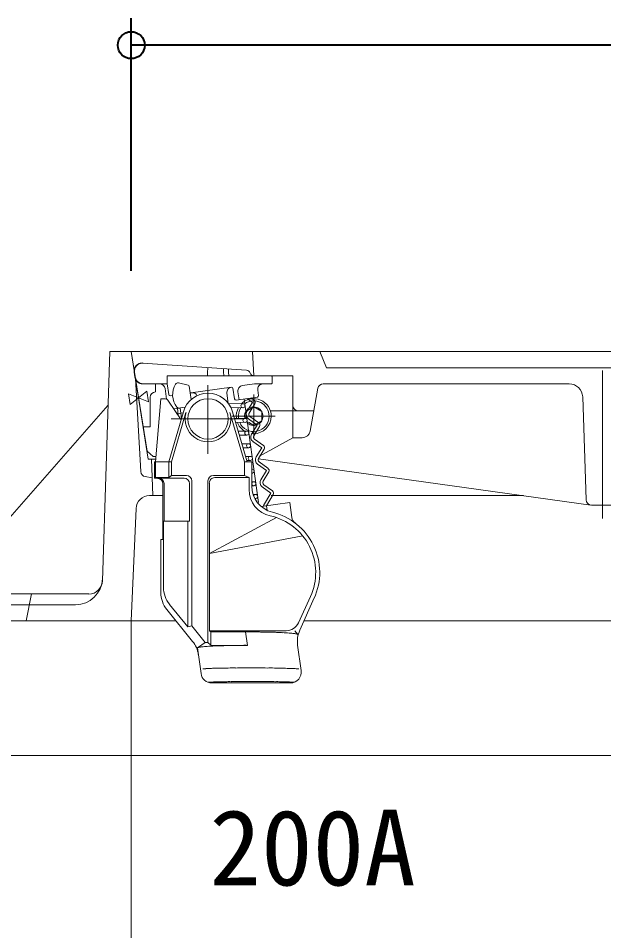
# Model space of a CAD drawing. Units: millimetres at full size, sheet at 1:20; details may follow other scales. Extents: x -5700 to 5714, y -3160 to 3160.
# Drawn here: x -3750.1 to -3532.6, y 2369.5 to 2708.2 of the extents above; entities that cross this region are included whole.
import ezdxf
from ezdxf.enums import TextEntityAlignment as Align

# ---------------------------------------------------------------- set-up
doc = ezdxf.new("R2010")
doc.units = ezdxf.units.MM
doc.header["$LTSCALE"] = 20
doc.header["$PDMODE"] = 32
doc.header["$PDSIZE"] = 10
for name, color, linetype, lineweight in [('0-5_TEMP01', 3, 'Continuous', 18), ('0-7_躯体', 7, 'Continuous', 9), ('0-C_寸法', 1, 'Continuous', 40)]:
    doc.layers.add(name, color=color, linetype=linetype, lineweight=lineweight)
doc.layers.add('0-D_注釈', color=1, linetype='Continuous')
doc.styles.add('ＭＳ ゴシック', font='')
doc.styles.get('ＭＳ ゴシック').set_extended_font_data('MS Gothic')

msp = doc.modelspace()

# ---------------------------------------------------------------- linework, layer by layer
at = {"layer": '0-5_TEMP01'}
for p, q in [((-3533.13, 2577.53), (-3533.13, 2522.53)), ((-3679.62, 2572.02), (-3679.62, 2546.53)), ((-3662.62, 2568.53), (-3662.62, 2552.53)), ((-3693.34, 2559.52), (-3666.17, 2559.52)), ((-3670.63, 2560.53), (-3654.62, 2560.53))]:
    msp.add_line(p, q, dxfattribs=at)
at = {"layer": '0-7_躯体'}
for p, q in [((-3716.12, 2584.52), (-3718.85, 2499.37)), ((-3716.12, 2584.52), (-3200.12, 2584.52)), ((-3208.13, 2584.52), (-3708.13, 2584.52)), ((-3701.79, 2544.53), (-3708.13, 2584.52)), ((-3702.26, 2547.53), (-3708.13, 2584.52)), ((-3663.12, 2584.52), (-3662.62, 2575.53)), ((-3638.12, 2584.52), (-3635.62, 2578.53)), ((-3665.31, 2577.6), (-3703.88, 2580.27)), ((-3679.74, 2577.49), (-3679.72, 2577.76)), ((-3679.71, 2578.09), (-3679.7, 2578.22)), ((-3673.87, 2577.58), (-3673.86, 2577.73)), ((-3295.63, 2578.53), (-3635.62, 2578.53)), ((-3706.8, 2575.1), (-3707.05, 2576.87)), ((-3706.66, 2575.1), (-3706.9, 2576.86)), ((-3706.54, 2574.52), (-3704.62, 2539.96)), ((-3656.07, 2575.52), (-3694.77, 2575.52)), ((-3694.77, 2575.52), (-3694.77, 2572.51)), ((-3679.76, 2577.09), (-3679.74, 2577.49)), ((-3679.76, 2577.09), (-3679.76, 2575.52)), ((-3673.9, 2576.95), (-3673.89, 2577.23)), ((-3673.9, 2576.95), (-3673.77, 2575.52)), ((-3673.89, 2577.23), (-3673.88, 2577.41)), ((-3673.88, 2577.41), (-3673.87, 2577.58)), ((-3671.98, 2576.87), (-3671.82, 2575.52)), ((-3662.62, 2575.53), (-3648.12, 2575.53)), ((-3655.77, 2572.82), (-3655.77, 2575.22)), ((-3648.12, 2575.53), (-3648.12, 2552.53)), ((-3694.77, 2572.51), (-3703.84, 2572.51)), ((-3699.12, 2572.52), (-3699.12, 2569.52)), ((-3694.77, 2572.51), (-3694.2, 2568.54)), ((-3690.61, 2572.88), (-3686.99, 2572.09)), ((-3686.6, 2571.67), (-3685.91, 2566.76)), ((-3685.95, 2569.19), (-3670.9, 2571.31)), ((-3670.34, 2570.89), (-3669.77, 2566.93)), ((-3666.79, 2571.89), (-3662.32, 2572.51)), ((-3662.32, 2572.51), (-3656.07, 2572.51)), ((-3638.79, 2570.89), (-3641.68, 2554.99)), ((-3545.47, 2572.53), (-3636.82, 2572.53)), ((-3701.12, 2567.53), (-3701.12, 2556.52)), ((-3695.56, 2570.8), (-3695.01, 2566.8)), ((-3693.64, 2568.11), (-3692.76, 2568.24)), ((-3685.95, 2569.19), (-3685.75, 2569.23)), ((-3672.6, 2569.05), (-3672.07, 2565.26)), ((-3661.29, 2567.61), (-3669.21, 2566.5)), ((-3668.5, 2569.63), (-3668.08, 2566.66)), ((-3661.15, 2570.24), (-3660.87, 2568.18)), ((-3540.46, 2567.69), (-3539.19, 2529.46)), ((-3778.12, 2494.53), (-3716.77, 2564.52)), ((-3699.12, 2543.53), (-3697.12, 2567.02)), ((-3699.12, 2543.53), (-3697.12, 2567.02)), ((-3697.12, 2567.02), (-3695.9, 2567.02)), ((-3697.12, 2567.02), (-3695.9, 2567.02)), ((-3689.61, 2559.21), (-3694.23, 2566.13)), ((-3671.97, 2565.19), (-3666.74, 2565.15)), ((-3666.23, 2566.89), (-3660.83, 2528.47)), ((-3663.07, 2565.66), (-3665.16, 2562.24)), ((-3665.06, 2567.08), (-3663.07, 2565.66)), ((-3662.22, 2565.14), (-3664.31, 2561.71)), ((-3663.63, 2567.28), (-3662.49, 2566.48)), ((-3694.12, 2543.53), (-3688.76, 2562.16)), ((-3693.12, 2543.53), (-3687.79, 2561.89)), ((-3688.07, 2563.85), (-3692.33, 2563.25)), ((-3691.08, 2561.41), (-3688.86, 2561.76)), ((-3690.99, 2563.39), (-3690.67, 2561.06)), ((-3690.67, 2561.05), (-3690.76, 2560.93)), ((-3690.01, 2563.54), (-3689.47, 2559.74)), ((-3689.61, 2559.21), (-3688.76, 2562.16)), ((-3666.12, 2543.53), (-3671.47, 2561.89)), ((-3671.11, 2563.7), (-3666.53, 2563.67)), ((-3665.12, 2543.53), (-3670.5, 2562.16)), ((-3662.62, 2563.95), (-3665.62, 2562.23)), ((-3665.62, 2562.23), (-3665.62, 2559.71)), ((-3662.62, 2563.95), (-3659.62, 2562.23)), ((-3659.62, 2562.23), (-3659.62, 2558.83)), ((-3656.53, 2562.53), (-3640.55, 2562.53)), ((-3646.12, 2562.53), (-3640.31, 2562.53)), ((-3669.79, 2559.74), (-3665.98, 2559.7)), ((-3669.38, 2558.25), (-3665.76, 2558.22)), ((-3664.63, 2559.57), (-3661.36, 2557.23)), ((-3662.62, 2557.09), (-3664.63, 2558.26)), ((-3664.04, 2560.38), (-3660.78, 2558.05)), ((-3662.62, 2557.09), (-3659.62, 2558.83)), ((-3703.69, 2556.52), (-3701.12, 2556.52)), ((-3668.43, 2555.03), (-3665.31, 2555.01)), ((-3661.36, 2557.23), (-3663.45, 2553.81)), ((-3660.51, 2556.71), (-3662.6, 2553.28)), ((-3667.99, 2553.54), (-3665.1, 2553.52)), ((-3662.91, 2551.14), (-3659.64, 2548.81)), ((-3662.32, 2551.95), (-3659.06, 2549.62)), ((-3648.12, 2552.53), (-3660.53, 2545.7)), ((-3648.12, 2552.53), (-3644.63, 2552.53)), ((-3699.95, 2545.53), (-3702.26, 2547.53)), ((-3667.07, 2550.32), (-3664.65, 2550.3)), ((-3666.64, 2548.84), (-3664.45, 2548.82)), ((-3659.64, 2548.81), (-3661.73, 2545.38)), ((-3658.79, 2548.28), (-3660.88, 2544.86)), ((-3701.79, 2544.53), (-3699, 2544.53)), ((-3700.62, 2544.53), (-3700.12, 2531.03)), ((-3699.95, 2545.53), (-3698.93, 2545.53)), ((-3665.72, 2545.61), (-3663.99, 2545.6)), ((-3665.27, 2544.12), (-3663.79, 2544.11)), ((-3660.86, 2544.76), (-3537.47, 2527.55)), ((-3699.49, 2543.53), (-3693.12, 2543.53)), ((-3699.49, 2543.53), (-3699.49, 2537.47)), ((-3699.49, 2543.53), (-3699.49, 2537.47)), ((-3699.12, 2543.53), (-3699.12, 2537.72)), ((-3694.12, 2543.53), (-3694.12, 2537.72)), ((-3693.12, 2543.53), (-3693.12, 2538.53)), ((-3666.12, 2543.53), (-3663.37, 2543.53)), ((-3666.12, 2543.53), (-3666.12, 2538.53)), ((-3663.37, 2543.53), (-3663.37, 2534.6)), ((-3661.2, 2542.71), (-3657.93, 2540.38)), ((-3660.61, 2543.53), (-3657.35, 2541.19)), ((-3657.93, 2540.38), (-3660.03, 2536.96)), ((-3702.94, 2538.09), (-3700.37, 2537.66)), ((-3699.12, 2537.72), (-3699.49, 2537.47)), ((-3698.38, 2537.47), (-3699.49, 2537.47)), ((-3694.12, 2537.72), (-3699.12, 2537.72)), ((-3688.49, 2537.53), (-3698.12, 2537.53)), ((-3693.12, 2538.53), (-3694.12, 2537.72)), ((-3687.62, 2538.53), (-3693.12, 2538.53)), ((-3666.12, 2538.53), (-3677.62, 2538.53)), ((-3664.37, 2537.72), (-3677.13, 2537.72)), ((-3657.07, 2539.86), (-3659.17, 2536.43)), ((-3696.38, 2535.46), (-3696.38, 2514.72)), ((-3695.95, 2535.53), (-3695.95, 2521.53)), ((-3686.49, 2535.53), (-3686.49, 2521.53)), ((-3685.62, 2536.53), (-3685.62, 2482.69)), ((-3679.62, 2536.53), (-3679.62, 2476.53)), ((-3679.12, 2535.7), (-3679, 2509.52)), ((-3663.36, 2536.2), (-3662.67, 2536.19)), ((-3663.36, 2534.71), (-3662.46, 2534.7)), ((-3659.48, 2534.28), (-3656.22, 2531.95)), ((-3658.9, 2535.1), (-3655.64, 2532.77)), ((-3701.34, 2531.03), (-3696.36, 2531.03)), ((-3662.87, 2531.49), (-3662.01, 2531.49)), ((-3656.22, 2531.95), (-3659, 2527.39)), ((-3655.36, 2531.43), (-3657.94, 2527.21)), ((-3656.13, 2531.03), (-3562.41, 2531.03)), ((-3662.25, 2530.01), (-3661.8, 2530)), ((-3649.22, 2528.44), (-3659.81, 2526.95)), ((-3659.81, 2526.95), (-3657.94, 2527.21)), ((-3659, 2527.39), (-3658.94, 2527.08)), ((-3657.94, 2527.21), (-3657.6, 2525.54)), ((-3649.22, 2528.44), (-3648.43, 2522.87)), ((-3379.06, 2527.53), (-3537.19, 2527.53)), ((-3708.13, 2484.52), (-3706.33, 2526.24)), ((-3696.38, 2521.53), (-3686.49, 2521.53)), ((-3696.12, 2521.53), (-3696.12, 2496.99)), ((-3687.13, 2521.53), (-3687.13, 2482.34)), ((-3654.21, 2522.88), (-3679, 2509.52)), ((-3697.12, 2514.72), (-3696.38, 2514.72)), ((-3697.12, 2514.72), (-3697.12, 2495.05)), ((-3644.43, 2516.07), (-3679, 2509.52)), ((-3679, 2509.52), (-3679, 2480.9)), ((-3787.22, 2494.53), (-3723.84, 2494.53)), ((-3745.13, 2494.53), (-3747.12, 2484.52)), ((-3646.05, 2483.82), (-3641.59, 2493.56)), ((-3645.56, 2481.05), (-3640.14, 2493.11)), ((-3640.22, 2492.94), (-3640.18, 2493.03)), ((-3771.37, 2490.52), (-3728.81, 2490.52)), ((-3687.13, 2482.34), (-3693.89, 2490.69)), ((-3685.34, 2476.95), (-3694.9, 2488.75)), ((-3789.13, 2484.52), (-3691.57, 2484.52)), ((-3708.13, 2434.52), (-3708.13, 2484.52)), ((-3643.89, 2484.52), (-3208.13, 2484.52)), ((-3685.62, 2482.69), (-3687.13, 2482.34)), ((-3680.62, 2476.53), (-3685.62, 2482.69)), ((-3678.55, 2480.45), (-3679, 2480.9)), ((-3650.59, 2480.9), (-3679, 2480.9)), ((-3678.55, 2480.45), (-3678.55, 2475.55)), ((-3665.7, 2480.45), (-3678.55, 2480.45)), ((-3665.7, 2480.45), (-3665, 2475.45)), ((-3647.39, 2480.9), (-3646.24, 2479.52)), ((-3683.55, 2474.53), (-3682.21, 2464.97)), ((-3665, 2475.45), (-3678.44, 2475.45)), ((-3646.33, 2475.56), (-3645, 2466.08)), ((-3678.24, 2461.53), (-3648.96, 2461.53)), ((-3789.13, 2434.52), (-3458.13, 2434.52)), ((-3708.13, 2434.52), (-3708.13, 2234.52))]:
    msp.add_line(p, q, dxfattribs=at)
for points in [[(-3706.9, 2576.86), (-3706.92, 2577.02), (-3706.93, 2577.18), (-3706.93, 2577.34), (-3706.92, 2577.5), (-3706.9, 2577.66), (-3706.88, 2577.82), (-3706.84, 2577.98), (-3706.8, 2578.13), (-3706.75, 2578.29), (-3706.69, 2578.44), (-3706.62, 2578.59), (-3706.55, 2578.73), (-3706.47, 2578.87), (-3706.38, 2579.01), (-3706.28, 2579.14), (-3706.18, 2579.26), (-3706.07, 2579.38), (-3705.95, 2579.49), (-3705.83, 2579.59), (-3705.7, 2579.69), (-3705.57, 2579.78), (-3705.43, 2579.87), (-3705.29, 2579.95), (-3705.14, 2580.01), (-3704.99, 2580.07), (-3704.84, 2580.13), (-3704.68, 2580.17), (-3704.53, 2580.21), (-3704.37, 2580.24), (-3704.21, 2580.26), (-3704.05, 2580.27), (-3703.88, 2580.27), (-3703.72, 2580.26)], [(-3679.72, 2577.76), (-3679.71, 2578.01), (-3679.71, 2578.09)], [(-3679.7, 2578.22), (-3679.7, 2578.34), (-3679.7, 2578.39), (-3679.69, 2578.44), (-3679.69, 2578.48), (-3679.69, 2578.51), (-3679.69, 2578.55), (-3679.69, 2578.56), (-3679.69, 2578.58), (-3679.7, 2578.59), (-3679.7, 2578.6)], [(-3673.86, 2577.73), (-3673.85, 2577.86), (-3673.85, 2577.93), (-3673.85, 2577.98), (-3673.85, 2578.03), (-3673.85, 2578.07), (-3673.85, 2578.11), (-3673.85, 2578.13), (-3673.85, 2578.16), (-3673.85, 2578.18), (-3673.85, 2578.18), (-3673.85, 2578.19)], [(-3671.98, 2576.87), (-3671.98, 2576.97), (-3671.97, 2577.06), (-3671.97, 2577.15), (-3671.98, 2577.24), (-3671.98, 2577.32), (-3671.99, 2577.4), (-3671.99, 2577.48), (-3671.99, 2577.55), (-3672, 2577.63), (-3672.01, 2577.69), (-3672.01, 2577.76), (-3672.02, 2577.82), (-3672.04, 2577.86), (-3672.05, 2577.91), (-3672.06, 2577.95), (-3672.07, 2577.98), (-3672.08, 2578.01), (-3672.1, 2578.04), (-3672.11, 2578.05), (-3672.13, 2578.07), (-3672.14, 2578.07)], [(-3703.69, 2572.51), (-3703.85, 2572.52), (-3704, 2572.53), (-3704.16, 2572.55), (-3704.31, 2572.59), (-3704.47, 2572.62), (-3704.62, 2572.66), (-3704.77, 2572.72), (-3704.92, 2572.78), (-3705.06, 2572.85), (-3705.2, 2572.93), (-3705.34, 2573.01), (-3705.47, 2573.11), (-3705.59, 2573.2), (-3705.71, 2573.3), (-3705.82, 2573.41), (-3705.93, 2573.53), (-3706.03, 2573.65), (-3706.13, 2573.78), (-3706.22, 2573.91), (-3706.3, 2574.05), (-3706.38, 2574.19), (-3706.44, 2574.34), (-3706.5, 2574.48), (-3706.55, 2574.64), (-3706.59, 2574.79), (-3706.63, 2574.95), (-3706.66, 2575.1)], [(-3666.12, 2538.53), (-3664.37, 2537.72), (-3664.37, 2533.29)], [(-3680.62, 2476.53), (-3683.55, 2474.52), (-3683.56, 2474.52)], [(-3680.62, 2476.53), (-3679.62, 2476.53), (-3678.55, 2475.55)]]:
    msp.add_lwpolyline(points, dxfattribs=at)
for points in [[(-3705.42, 2567.34), (-3709.15, 2568.78), (-3708.53, 2564.83)], [(-3705.39, 2567.34), (-3701.66, 2565.91), (-3702.28, 2569.86)]]:
    msp.add_lwpolyline(points, close=True, dxfattribs=at)
for centre, radius in [((-3679.62, 2559.52), 7.5), ((-3666.64, 2564.41), 0.75), ((-3665.87, 2558.97), 0.75), ((-3665.21, 2554.26), 0.75), ((-3664.55, 2549.56), 0.75), ((-3663.89, 2544.86), 0.75), ((-3662.57, 2535.45), 0.75)]:
    msp.add_circle(centre, radius, dxfattribs=at)
for centre, radius, start, end in [((-3704.09, 2577.28), 3, 86.027, 187.97), ((-3703.84, 2575.52), 3, 187.97, 270), ((-3665.41, 2576.1), 1.5, 17.799, 86.027), ((-3662.55, 2577.02), 1.5, 197.799, 270), ((-3656.07, 2575.22), 0.3, 0, 90), ((-3697.55, 2570.51), 2, 8, 90), ((-3685.26, 2568.51), 7.5, 148.67, 217.811), ((-3690.82, 2571.89), 1, 77.776, 148.67), ((-3687.09, 2571.6), 0.5, 8, 77.776), ((-3670.62, 2569.33), 2, 97.953, 188), ((-3670.83, 2570.82), 0.5, 8, 98), ((-3666.51, 2569.9), 2, 98, 188), ((-3659.17, 2570.51), 2, 90, 188), ((-3656.07, 2572.82), 0.3, 270, 0), ((-3636.82, 2570.53), 2, 90, 169.695), ((-3545.47, 2567.53), 5, 1.909, 90), ((-3699.12, 2567.53), 2, 90, 180), ((-3693.71, 2568.61), 0.5, 188, 278), ((-3679.62, 2559.52), 9.5, 16.083, 163.917), ((-3679.62, 2559.52), 9.5, 16.083, 163.917), ((-3685.91, 2568.9), 0.3, 98, 188), ((-3685.48, 2567.25), 2, 27.333, 98), ((-3661.36, 2568.11), 0.5, 278, 8), ((-3695.9, 2565.03), 2, 33.755, 90), ((-3695.9, 2565.03), 2, 33.755, 90), ((-3669.28, 2566.99), 0.5, 188, 278), ((-3662.62, 2560.53), 6.5, 0, 134.446), ((-3662.62, 2560.53), 5.7, 0, 125.623), ((-3663.07, 2565.66), 1, 328.57, 54.43), ((-3646.12, 2564.52), 2, 180, 270), ((-3690.4, 2564.53), 1, 217.811, 278), ((-3679.62, 2559.52), 8.5, 163.8, 16.2), ((-3662.62, 2560.53), 6.5, 150.768, 187.002), ((-3662.62, 2560.53), 5.7, 146.362, 188.066), ((-3662.62, 2560.53), 3.44, 0, 193.678), ((-3663.46, 2561.2), 2, 148.57, 234.43), ((-3663.46, 2561.2), 1, 148.57, 234.43), ((-3662.62, 2560.53), 6.5, 200.437, 237.754), ((-3662.62, 2560.53), 5.7, 203.548, 0), ((-3662.62, 2560.53), 3.44, 221.95, 0), ((-3662.62, 2560.53), 6.5, 270, 0), ((-3661.36, 2557.23), 1, 328.57, 54.43), ((-3662.62, 2560.53), 6.5, 262.384, 270), ((-3644.63, 2555.53), 3, 270, 349.695), ((-3661.74, 2552.76), 2, 148.57, 234.43), ((-3661.74, 2552.76), 1, 148.57, 234.43), ((-3659.64, 2548.81), 1, 328.57, 54.43), ((-3660.03, 2544.34), 2, 148.57, 234.43), ((-3660.03, 2544.34), 1, 148.57, 234.43), ((-3663.22, 2540.15), 0.75, 0, 101.287), ((-3657.93, 2540.38), 1, 328.57, 54.43), ((-3702.62, 2540.07), 2, 183.194, 260.538), ((-3698.38, 2535.46), 2, 0, 90), ((-3697.95, 2535.53), 2, 0, 90), ((-3688.49, 2535.53), 2, 0, 90), ((-3687.62, 2536.53), 2, 0, 90), ((-3677.62, 2536.53), 2, 90, 180), ((-3677.13, 2535.72), 2, 90, 180.273), ((-3663.22, 2540.15), 0.75, 259.249, 0), ((-3653.37, 2534.6), 10, 180, 256.403), ((-3658.32, 2535.91), 2, 148.57, 234.43), ((-3658.32, 2535.91), 1, 148.57, 234.43), ((-3701.34, 2526.03), 5, 90, 177.537), ((-3654.37, 2533.29), 10, 180, 257.611), ((-3661.91, 2530.74), 0.75, 0, 168.093), ((-3661.91, 2530.74), 0.75, 239.403, 0), ((-3656.22, 2531.95), 1, 328.57, 54.43), ((-3537.19, 2529.52), 2, 181.909, 270), ((-3661.12, 2502.53), 21.5, 335.368, 77.611), ((-3661.12, 2502.53), 23, 335.368, 76.403), ((-3661.12, 2502.53), 23, 335.368, 76.403), ((-3645.47, 2523.28), 3, 188, 232.964), ((-3728.81, 2500.53), 10, 270, 358.172), ((-3723.84, 2499.52), 5, 270, 358.172), ((-3686.12, 2496.99), 10, 180, 219.017), ((-3687.13, 2495.05), 10, 180, 219.017), ((-3661.12, 2502.53), 23, 335.478, 335.835), ((-3650.59, 2485.9), 5, 270, 335.368), ((-3664.8, 2461.15), 19.32, 87.0399, 92.6893), ((-3662.99, 2461.32), 19.14, 86.7672, 92.4166), ((-3661.21, 2461.66), 18.79, 86.4873, 92.1367), ((-3659.47, 2462.18), 18.24, 86.1925, 91.8418), ((-3657.8, 2462.86), 17.52, 85.8774, 91.5268), ((-3656.2, 2463.71), 16.64, 85.5313, 91.1806), ((-3654.68, 2464.71), 15.59, 85.1418, 90.7912), ((-3653.27, 2465.85), 14.38, 84.6919, 90.3413), ((-3651.99, 2467.13), 13.05, 84.1547, 89.804), ((-3650.84, 2468.53), 11.59, 83.4875, 89.1369), ((-3649.82, 2470.03), 10.01, 82.6183, 88.2676), ((-3648.96, 2471.62), 8.34, 81.4081, 87.0575), ((-3648.27, 2473.3), 6.6, 79.5786, 85.2279), ((-3647.74, 2475.03), 4.8, 76.3917, 82.0411), ((-3647.38, 2476.81), 3, 69.3541, 75.0034), ((-3636.43, 2476.95), 10, 155.835, 188), ((-3647.2, 2478.61), 1.32, 43.0396, 48.6889), ((-3647.19, 2480.32), 1.25, 317.8248, 317.9969), ((-3647.18, 2480.21), 1.18, 322.1671, 322.3392), ((-3647.17, 2480.38), 1.28, 315.5435, 315.7157), ((-3647.17, 2480.27), 1.21, 319.2614, 319.4335), ((-3647.17, 2480.15), 1.14, 323.8496, 324.0217), ((-3647.16, 2479.6), 0.92, 354.9442, 355.1163), ((-3647.17, 2479.55), 0.93, 358.0663, 358.2385), ((-3647.17, 2479.78), 0.965, 343.7247, 343.8968), ((-3647.16, 2479.71), 0.94, 347.6492, 347.8213), ((-3647.17, 2479.66), 0.94, 350.7516, 350.9237), ((-3647.17, 2479.94), 1.02, 334.5942, 334.7664), ((-3647.16, 2479.87), 0.99, 338.0052, 338.1773), ((-3647.17, 2479.82), 0.98, 340.9263, 341.0984), ((-3647.17, 2480.1), 1.11, 326.6525, 326.8246), ((-3647.17, 2480.05), 1.08, 328.8597, 329.0318), ((-3647.16, 2479.98), 1.04, 331.8738, 332.0459), ((-3693.11, 2470.65), 10, 8, 39.017), ((-3682.59, 2473.66), 1.3, 132.5353, 138.1352), ((-3682.63, 2474.21), 0.985, 159.9388, 160.1692), ((-3682.63, 2474.34), 0.945, 168.0428, 168.2731), ((-3681.71, 2474.48), 1.84, 177.5474, 177.6136), ((-3681.71, 2474.48), 1.84, 177.5474, 177.6136), ((-3681.71, 2473.69), 2.04, 154.8176, 154.8838), ((-3681.71, 2474.58), 1.84, 180.7738, 180.84), ((-3682.62, 2473.99), 1.08, 148.3806, 148.6109), ((-3682.63, 2474.07), 1.04, 152.0304, 152.2607), ((-3682.62, 2474.14), 1.01, 155.5803, 155.8106), ((-3681.71, 2474.52), 1.84, 179.16, 179.2262), ((-3681.71, 2474.6), 1.84, 181.5804, 181.6467), ((-3682.63, 2474.29), 0.96, 164.1227, 164.353), ((-3681.71, 2474.62), 1.84, 182.3864, 182.4526), ((-3681.71, 2474.64), 1.84, 183.1914, 183.2576), ((-3681.71, 2474.64), 1.84, 183.1914, 183.2576), ((-3681.68, 2474.67), 1.88, 183.9394, 184.0056), ((-3681.71, 2474.69), 1.85, 184.7973, 184.8635), ((-3681.71, 2474.72), 1.85, 185.5976, 185.6638), ((-3682.63, 2474.43), 0.93, 172.9874, 173.2177), ((-3682.63, 2474.5), 0.925, 177.5758, 177.8061), ((-3681.71, 2474.74), 1.85, 186.3956, 186.4619), ((-3681.68, 2474.74), 1.88, 186.3071, 186.3733), ((-3681.71, 2474.78), 1.86, 187.984, 188.0502), ((-3682.61, 2473.71), 1.26, 136.794, 137.0243), ((-3682.61, 2473.79), 1.22, 139.6278, 139.8581), ((-3682.61, 2473.85), 1.17, 142.138, 142.3684), ((-3682.61, 2473.93), 1.12, 145.4548, 145.6852), ((-3681.73, 2474.53), 1.81, 179.1484, 179.2147), ((-3682.6, 2473.49), 1.43, 130.2266, 130.4569), ((-3682.6, 2473.56), 1.38, 132.2423, 132.4726), ((-3682.61, 2473.64), 1.31, 134.1946, 134.4249), ((-3682.6, 2473.43), 1.49, 128.1393, 128.3696), ((-3682.42, 2471.94), 2.88, 105.7104, 111.3103), ((-3682.08, 2470.24), 4.61, 98.4134, 104.0133), ((-3681.58, 2468.58), 6.33, 95.0974, 100.6972), ((-3680.92, 2466.98), 8, 93.1853, 98.7852), ((-3680.1, 2465.45), 9.6, 91.9288, 97.5287), ((-3679.15, 2464.01), 11.11, 91.0221, 96.622), ((-3678.05, 2462.66), 12.52, 90.3284, 95.9283), ((-3676.84, 2461.43), 13.81, 89.768, 95.3679), ((-3675.5, 2460.33), 14.97, 89.302, 94.9019), ((-3674.07, 2459.36), 15.98, 88.8984, 94.4983), ((-3672.54, 2458.54), 16.86, 88.5386, 94.1385), ((-3670.94, 2457.86), 17.56, 88.2132, 93.8131), ((-3669.28, 2457.35), 18.09, 87.9088, 93.5087), ((-3667.59, 2457), 18.46, 87.6193, 93.2192), ((-3665.86, 2456.82), 18.66, 87.3387, 92.9386), ((-3680.51, 2459.68), 7.13, 89.1499, 98.2675), ((-3679.21, 2457.11), 9.78, 87.9353, 97.0529), ((-3677.51, 2454.78), 12.17, 87.2218, 96.3394), ((-3675.46, 2452.75), 14.27, 86.7332, 95.8508), ((-3673.12, 2451.07), 15.99, 86.3614, 95.479), ((-3670.55, 2449.78), 17.32, 86.0555, 95.1731), ((-3667.8, 2448.91), 18.21, 85.7868, 94.9044), ((-3664.95, 2448.49), 18.64, 85.5369, 94.6545), ((-3662.07, 2448.53), 18.6, 85.2918, 94.4094), ((-3659.23, 2449.03), 18.09, 85.0401, 94.1577), ((-3656.5, 2449.97), 17.12, 84.7662, 93.8838), ((-3653.97, 2451.33), 15.72, 84.4516, 93.5692), ((-3651.67, 2453.07), 13.93, 84.0639, 93.1815), ((-3649.68, 2455.15), 11.78, 83.5475, 92.6651), ((-3648.96, 2465.52), 4, 270, 8), ((-3648.05, 2457.53), 9.34, 82.7771, 91.8947), ((-3646.82, 2460.13), 6.66, 81.4127, 90.5303), ((-3678.24, 2465.52), 4, 188, 270), ((-3678.54, 2452.09), 9.72, 88.8042, 96.221), ((-3677.19, 2450.17), 11.7, 88.1955, 95.6123), ((-3675.61, 2448.44), 13.48, 87.7576, 95.1743), ((-3673.81, 2446.93), 15.04, 87.4176, 94.8343), ((-3671.84, 2445.66), 16.34, 87.1357, 94.5525), ((-3669.72, 2444.66), 17.38, 86.8928, 94.3096), ((-3667.48, 2443.94), 18.11, 86.6731, 94.0898), ((-3665.18, 2443.51), 18.55, 86.4671, 93.8839), ((-3662.84, 2443.39), 18.68, 86.2682, 93.6849), ((-3660.5, 2443.56), 18.5, 86.0682, 93.4849), ((-3658.2, 2444.04), 18, 85.8606, 93.2773), ((-3655.98, 2444.81), 17.21, 85.6376, 93.0543), ((-3653.88, 2445.87), 16.12, 85.3885, 92.8053), ((-3651.94, 2447.18), 14.78, 85.099, 92.5157), ((-3650.18, 2448.73), 13.18, 84.7445, 92.1612), ((-3648.64, 2450.5), 11.36, 84.2814, 91.6982)]:
    msp.add_arc(centre, radius, start, end, dxfattribs=at)
at = {"layer": '0-C_寸法'}
for p, q in [((-3708.13, 2614.52), (-3708.13, 2708.24)), ((-3208.13, 2698.24), (-3708.13, 2698.24))]:
    msp.add_line(p, q, dxfattribs=at)
msp.add_point((-3708.13, 2698.24), dxfattribs=at)

# ---------------------------------------------------------------- texts
at = {"layer": '0-D_注釈', "style": 'ＭＳ ゴシック'}
msp.add_text('200A', height=28.15, dxfattribs=at).set_placement((-3679.07, 2377.9), align=Align.BOTTOM_LEFT)

doc.saveas('drawing.dxf')
